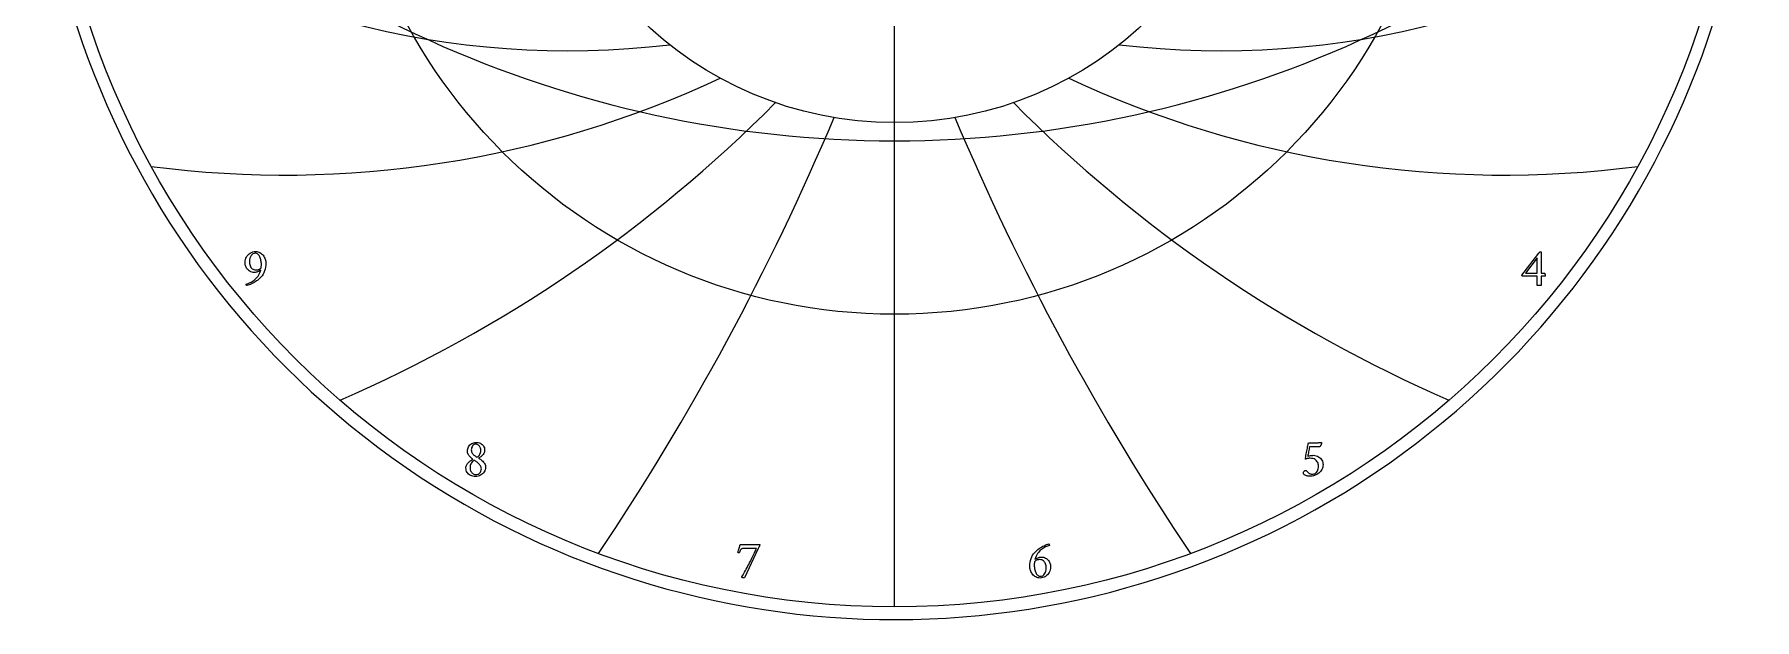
# Model space of a CAD drawing. Header units: millimetres. Extents: x -96 to 96, y -96 to 98.
# Drawn here: x -95.9 to 95.9, y -95.9 to -30.6 of the extents above; entities that cross this region are included whole.
import ezdxf

# ---------------------------------------------------------------- set-up
doc = ezdxf.new("R2010")
doc.units = ezdxf.units.MM
for name, color, linetype in [('CUT_OUTER', 1, 'Continuous'), ('ENGRAVE', 7, 'Continuous'), ('ENGRAVE_FINE', 8, 'Continuous'), ('TEXT', 5, 'Continuous')]:
    doc.layers.add(name, color=color, linetype=linetype)

msp = doc.modelspace()

# ---------------------------------------------------------------- linework, layer by layer
at = {"layer": 'CUT_OUTER'}
msp.add_arc((-0.0002, -0.0002), 95.9249, 159.960768, 87.804282, dxfattribs=at)
at = {"layer": 'ENGRAVE'}
for points in [[(0, -94.5), (0, 94.5)], [(0, -94.5), (0, -40.492)]]:
    msp.add_lwpolyline(points, dxfattribs=at)
for radius in [94.5, 61.8587, 40.492]:
    msp.add_circle((0, 0), radius, dxfattribs=at)
for centre, radius, start, end in [((-36.4408, 63.1173), 95.594, 233.336387, 276.831602), ((36.4408, 63.1173), 95.594, 263.168398, 306.663613), ((-67.9899, 67.9899), 114.3318, 262.507277, 295.128689), ((67.9899, 67.9899), 114.3318, 244.871311, 277.492723), ((-123.968, 71.573), 155.9399, 293.478679, 315.226287), ((123.968, 71.573), 155.9399, 224.773713, 246.521321), ((-275.2926, 73.7644), 291.6397, 326.181449, 337.055252), ((275.2926, 73.7644), 291.6397, 202.944748, 213.818551)]:
    msp.add_arc(centre, radius, start, end, dxfattribs=at)
at = {"layer": 'ENGRAVE_FINE'}
msp.add_arc((0, 83.1586), 125.6729, 221.240592, 318.759408, dxfattribs=at)
at = {"layer": 'TEXT'}
for points in [[(-72.2991, -58.5042), (-72.2035, -58.4714), (-72.1016, -58.4327), (-71.9934, -58.388), (-71.8788, -58.3373), (-71.7609, -58.2792), (-71.6426, -58.2121), (-71.5239, -58.1361), (-71.4049, -58.0512), (-71.2885, -57.956), (-71.1776, -57.8492), (-71.0724, -57.7309), (-70.9727, -57.6011), (-70.882, -57.4582), (-70.8035, -57.3008), (-70.7374, -57.1288), (-70.6836, -56.9424), (-70.7609, -57.0014), (-70.8438, -57.0534), (-70.9323, -57.0983), (-71.0264, -57.1361), (-71.1204, -57.1661), (-71.2089, -57.1875), (-71.2918, -57.2004), (-71.3691, -57.2047), (-71.515, -57.1976), (-71.6486, -57.1763), (-71.7698, -57.141), (-71.8788, -57.0914), (-71.9764, -57.0309), (-72.0636, -56.9625), (-72.1404, -56.8863), (-72.2067, -56.8023), (-72.2633, -56.7132), (-72.311, -56.6219), (-72.3498, -56.5284), (-72.3796, -56.4327), (-72.4017, -56.3382), (-72.4176, -56.2486), (-72.4271, -56.1639), (-72.4302, -56.0839), (-72.4204, -55.9234), (-72.3907, -55.7695), (-72.3414, -55.6223), (-72.2723, -55.4818), (-72.1864, -55.3513), (-72.0867, -55.2337), (-71.9733, -55.1292), (-71.846, -55.0377), (-71.7082, -54.9634), (-71.5629, -54.9103), (-71.4101, -54.8785), (-71.2499, -54.8678), (-71.1219, -54.8751), (-71.0003, -54.8969), (-70.885, -54.9332), (-70.776, -54.9841), (-70.6741, -55.0469), (-70.58, -55.119), (-70.4937, -55.2004), (-70.4153, -55.2911), (-70.3453, -55.3893), (-70.2842, -55.493), (-70.232, -55.6024), (-70.1888, -55.7173), (-70.1549, -55.8349), (-70.1307, -55.952), (-70.1161, -56.0689), (-70.1113, -56.1853), (-70.12, -56.4058), (-70.1463, -56.6205), (-70.1901, -56.8291), (-70.2514, -57.0318), (-70.3302, -57.2252), (-70.4265, -57.4059), (-70.5403, -57.5739), (-70.6717, -57.7293), (-70.7775, -57.8403), (-70.8922, -57.9468), (-71.0159, -58.0489), (-71.1486, -58.1465), (-71.2862, -58.2384), (-71.425, -58.3231), (-71.5649, -58.4008), (-71.7059, -58.4714), (-71.8451, -58.5342), (-71.9794, -58.5884), (-72.1089, -58.6341), (-72.2335, -58.6711), (-72.2525, -58.6667), (-72.2678, -58.6533), (-72.2793, -58.6309), (-72.2872, -58.5996), (-72.2924, -58.5668), (-72.2961, -58.54), (-72.2983, -58.5191), (-72.2991, -58.5042)], [(-70.6359, -56.686), (-70.6303, -56.638), (-70.6255, -56.5892), (-70.6214, -56.5396), (-70.618, -56.4893), (-70.6154, -56.4386), (-70.6135, -56.388), (-70.6124, -56.3373), (-70.612, -56.2866), (-70.6147, -56.1871), (-70.6225, -56.0854), (-70.6355, -55.9815), (-70.6538, -55.8753), (-70.6772, -55.7699), (-70.7059, -55.6681), (-70.7398, -55.5702), (-70.779, -55.4759), (-70.8237, -55.3878), (-70.8743, -55.3082), (-70.931, -55.2373), (-70.9936, -55.1748), (-71.0617, -55.124), (-71.1351, -55.0877), (-71.2138, -55.0659), (-71.2976, -55.0586), (-71.4289, -55.075), (-71.5487, -55.1242), (-71.6569, -55.2061), (-71.7536, -55.3209), (-71.8332, -55.4602), (-71.89, -55.616), (-71.9241, -55.7881), (-71.9354, -55.9766), (-71.931, -56.0972), (-71.9176, -56.2143), (-71.8952, -56.3282), (-71.8639, -56.4386), (-71.8226, -56.542), (-71.77, -56.6346), (-71.7063, -56.7164), (-71.6314, -56.7874), (-71.5446, -56.8447), (-71.4451, -56.8857), (-71.333, -56.9103), (-71.2082, -56.9185), (-71.1439, -56.9161), (-71.0763, -56.9088), (-71.0053, -56.8967), (-70.931, -56.8798), (-70.8555, -56.8531), (-70.7812, -56.812), (-70.708, -56.7563), (-70.6359, -56.686)], [(72.0487, -54.8857), (72.0709, -54.888), (72.0897, -54.8947), (72.1052, -54.9058), (72.1173, -54.9215), (72.1264, -54.9394), (72.1329, -54.9573), (72.1368, -54.9751), (72.1381, -54.993), (72.1381, -57.2881), (72.4839, -57.2881), (72.4984, -57.2926), (72.5122, -57.306), (72.5252, -57.3284), (72.5375, -57.3597), (72.548, -57.3969), (72.5554, -57.4372), (72.5599, -57.4804), (72.5614, -57.5266), (72.5603, -57.5571), (72.5569, -57.5832), (72.5513, -57.6048), (72.5435, -57.622), (72.1381, -57.622), (72.1381, -58.6413), (72.1357, -58.6423), (72.1284, -58.6451), (72.1163, -58.6497), (72.0994, -58.6562), (72.0716, -58.6628), (72.0271, -58.6674), (71.9658, -58.6702), (71.8878, -58.6711), (71.7965, -58.6682), (71.7313, -58.6592), (71.6922, -58.6443), (71.6791, -58.6234), (71.6791, -57.622), (70.0398, -57.622), (70.0258, -57.6121), (70.0137, -57.6003), (70.0034, -57.5867), (69.995, -57.5713), (69.9885, -57.5554), (69.9839, -57.5407), (69.9811, -57.5271), (69.9801, -57.5146), (71.8758, -55.0348), (71.8922, -55.0156), (71.9116, -54.9938), (71.934, -54.9694), (71.9593, -54.9424), (71.985, -54.9176), (72.0085, -54.8999), (72.0297, -54.8893), (72.0487, -54.8857)], [(71.6791, -55.5832), (70.3736, -57.2881), (71.6791, -57.2881)], [(-46.6709, -76.1579), (-46.5425, -76.1642), (-46.4198, -76.1832), (-46.3026, -76.2149), (-46.191, -76.2592), (-46.0876, -76.3155), (-45.995, -76.3829), (-45.9133, -76.4615), (-45.8423, -76.5513), (-45.7849, -76.6519), (-45.7439, -76.7629), (-45.7193, -76.8844), (-45.7111, -77.0163), (-45.7178, -77.1258), (-45.738, -77.2279), (-45.7715, -77.3225), (-45.8184, -77.4097), (-45.8749, -77.4902), (-45.9369, -77.5647), (-46.0045, -77.6333), (-46.0778, -77.6959), (-46.1528, -77.7532), (-46.226, -77.8062), (-46.2974, -77.8546), (-46.3669, -77.8986), (-46.3825, -77.9053), (-46.3877, -77.9135), (-46.3825, -77.9231), (-46.3669, -77.9343), (-46.2776, -77.9857), (-46.1888, -78.0446), (-46.1003, -78.1109), (-46.0122, -78.1847), (-45.928, -78.2644), (-45.8512, -78.3486), (-45.7819, -78.4373), (-45.7201, -78.5305), (-45.6692, -78.627), (-45.6329, -78.7257), (-45.6111, -78.8267), (-45.6038, -78.9299), (-45.6135, -79.0722), (-45.6426, -79.2071), (-45.691, -79.3345), (-45.7588, -79.4545), (-45.8425, -79.5646), (-45.9384, -79.6624), (-46.0466, -79.7479), (-46.1672, -79.8211), (-46.2963, -79.8798), (-46.4302, -79.9217), (-46.569, -79.9468), (-46.7126, -79.9552), (-46.8663, -79.9477), (-47.0114, -79.9254), (-47.148, -79.8881), (-47.276, -79.836), (-47.3928, -79.7704), (-47.4958, -79.6929), (-47.585, -79.6035), (-47.6605, -79.5021), (-47.7205, -79.3907), (-47.7633, -79.2711), (-47.789, -79.1433), (-47.7976, -79.0074), (-47.7924, -78.9142), (-47.7767, -78.8255), (-47.7506, -78.7413), (-47.7141, -78.6616), (-47.6698, -78.5863), (-47.6202, -78.5155), (-47.5655, -78.4492), (-47.5055, -78.3874), (-47.4427, -78.33), (-47.3795, -78.2771), (-47.316, -78.2287), (-47.2521, -78.1847), (-47.1908, -78.1448), (-47.1351, -78.1087), (-47.085, -78.0763), (-47.0405, -78.0476), (-47.0316, -78.039), (-47.0286, -78.0312), (-47.0316, -78.0241), (-47.0405, -78.0178), (-47.1014, -77.9781), (-47.1649, -77.9306), (-47.2311, -77.8753), (-47.2998, -77.8121), (-47.3673, -77.7423), (-47.4295, -77.6668), (-47.4865, -77.5858), (-47.5383, -77.4991), (-47.5813, -77.4075), (-47.612, -77.3114), (-47.6305, -77.2108), (-47.6366, -77.1057), (-47.6282, -76.9828), (-47.6031, -76.8643), (-47.5612, -76.7503), (-47.5025, -76.6407), (-47.43, -76.5385), (-47.3468, -76.4462), (-47.2527, -76.3641), (-47.1478, -76.292), (-47.0353, -76.2333), (-46.9183, -76.1914), (-46.7968, -76.1662), (-46.6709, -76.1579)], [(-46.7007, -76.3605), (-46.8011, -76.3725), (-46.8937, -76.4082), (-46.9785, -76.4678), (-47.0554, -76.5513), (-47.1193, -76.6512), (-47.1649, -76.7599), (-47.1923, -76.8777), (-47.2015, -77.0044), (-47.1949, -77.1104), (-47.1754, -77.2078), (-47.1428, -77.2967), (-47.0971, -77.3769), (-47.0425, -77.4494), (-46.9831, -77.5148), (-46.9189, -77.5731), (-46.8497, -77.6243), (-46.7804, -77.6702), (-46.7156, -77.7123), (-46.6553, -77.7506), (-46.5994, -77.7853), (-46.5927, -77.7879), (-46.5845, -77.7898), (-46.5748, -77.7909), (-46.5636, -77.7913), (-46.561, -77.7913), (-46.5591, -77.7913), (-46.558, -77.7913), (-46.5576, -77.7913), (-46.5491, -77.7909), (-46.5412, -77.7898), (-46.5342, -77.7879), (-46.5278, -77.7853), (-46.4429, -77.722), (-46.3669, -77.6512), (-46.2998, -77.5729), (-46.2417, -77.4872), (-46.1947, -77.3941), (-46.1612, -77.2935), (-46.1411, -77.1854), (-46.1344, -77.0699), (-46.1387, -76.9842), (-46.1515, -76.9), (-46.1729, -76.8173), (-46.2029, -76.7361), (-46.2408, -76.659), (-46.2857, -76.5886), (-46.3376, -76.5249), (-46.3967, -76.4678), (-46.4626, -76.4209), (-46.5353, -76.3874), (-46.6146, -76.3672), (-46.7007, -76.3605)], [(46.7007, -77.6005), (46.8671, -77.6102), (47.0204, -77.6392), (47.1607, -77.6877), (47.2879, -77.7555), (47.4017, -77.838), (47.5018, -77.9306), (47.588, -78.0332), (47.6605, -78.1459), (47.7179, -78.2646), (47.7588, -78.3851), (47.7834, -78.5075), (47.7916, -78.6318), (47.7836, -78.7773), (47.7596, -78.9157), (47.7195, -79.047), (47.6635, -79.1713), (47.5942, -79.2875), (47.5144, -79.3948), (47.4243, -79.4932), (47.3237, -79.5826), (47.2147, -79.6625), (47.0994, -79.7324), (46.9777, -79.7922), (46.8497, -79.8419), (46.7178, -79.8811), (46.5845, -79.909), (46.4496, -79.9258), (46.3132, -79.9314), (46.253, -79.9293), (46.1858, -79.9232), (46.1115, -79.9129), (46.0301, -79.8986), (45.9472, -79.8798), (45.8684, -79.8561), (45.7937, -79.8276), (45.7231, -79.7942), (45.7096, -79.7823), (45.6932, -79.7644), (45.6739, -79.7406), (45.6515, -79.7108), (45.6307, -79.6776), (45.6158, -79.6437), (45.6068, -79.6091), (45.6038, -79.5737), (45.6085, -79.5141), (45.6225, -79.4604), (45.6457, -79.4127), (45.6783, -79.371), (45.7169, -79.3371), (45.7581, -79.3129), (45.8019, -79.2983), (45.8482, -79.2935), (45.9047, -79.2993), (45.9548, -79.3166), (45.9986, -79.3455), (46.036, -79.3859), (46.0705, -79.4308), (46.1053, -79.4731), (46.1405, -79.5128), (46.1761, -79.5498), (46.2199, -79.5884), (46.2678, -79.6206), (46.3197, -79.6465), (46.3758, -79.6661), (46.4338, -79.6804), (46.4913, -79.6907), (46.5485, -79.6968), (46.6053, -79.6989), (46.683, -79.6935), (46.7611, -79.6773), (46.8395, -79.6502), (46.9183, -79.6124), (46.9941, -79.5621), (47.0636, -79.4977), (47.1268, -79.4191), (47.1836, -79.3263), (47.2305, -79.2181), (47.264, -79.093), (47.2842, -78.9513), (47.2909, -78.7927), (47.2851, -78.6994), (47.2678, -78.6042), (47.2389, -78.5072), (47.1985, -78.4082), (47.1454, -78.3121), (47.0785, -78.2234), (46.9978, -78.1422), (46.9034, -78.0685), (46.7935, -78.0072), (46.6664, -77.9634), (46.5222, -77.9371), (46.3609, -77.9284), (46.3091, -77.93), (46.2491, -77.9351), (46.181, -77.9435), (46.1046, -77.9552), (46.0297, -77.9692), (45.966, -77.9842), (45.9134, -78.0005), (45.8721, -78.0178), (45.8633, -78.0161), (45.8549, -78.0111), (45.8469, -78.0027), (45.8393, -77.991), (45.8328, -77.9774), (45.8281, -77.9634), (45.8253, -77.949), (45.8244, -77.9343), (45.8572, -77.7704), (45.89, -77.6065), (45.9228, -77.4425), (45.9555, -77.2786), (45.9878, -77.1174), (46.0189, -76.9619), (46.0489, -76.8119), (46.0778, -76.6675), (46.1044, -76.5325), (46.1277, -76.4105), (46.1476, -76.3015), (46.1642, -76.2055), (47.0226, -76.2055), (47.0826, -76.2048), (47.1433, -76.2026), (47.2048, -76.1988), (47.267, -76.1936), (47.327, -76.1875), (47.3818, -76.181), (47.4313, -76.1741), (47.4757, -76.1668), (47.5122, -76.1603), (47.5383, -76.1556), (47.5539, -76.1528), (47.5591, -76.1519), (47.5735, -76.1605), (47.5867, -76.1683), (47.5988, -76.1754), (47.6098, -76.1817), (47.6189, -76.1884), (47.6255, -76.1966), (47.6294, -76.2063), (47.6307, -76.2175), (47.6294, -76.23), (47.6255, -76.2495), (47.6189, -76.2762), (47.6098, -76.3099), (47.5983, -76.3481), (47.5845, -76.3881), (47.5684, -76.43), (47.5502, -76.4738), (47.5299, -76.517), (47.5077, -76.5573), (47.4837, -76.5945), (47.4578, -76.6288), (47.3952, -76.6348), (47.3266, -76.6407), (47.2521, -76.6467), (47.1716, -76.6526), (47.0845, -76.6579), (46.9898, -76.6616), (46.8877, -76.6638), (46.7782, -76.6646), (46.2894, -76.6646), (46.2627, -76.7963), (46.2365, -76.9291), (46.2106, -77.063), (46.1851, -77.1981), (46.1595, -77.332), (46.1336, -77.4626), (46.1074, -77.5899), (46.0807, -77.7138), (46.145, -77.6908), (46.2186, -77.6698), (46.3015, -77.6506), (46.3937, -77.6333), (46.4855, -77.6189), (46.5673, -77.6087), (46.639, -77.6025), (46.7007, -77.6005)], [(-46.7007, -79.7466), (-46.5649, -79.7354), (-46.4436, -79.7018), (-46.3369, -79.646), (-46.2447, -79.5677), (-46.1703, -79.4712), (-46.1172, -79.3606), (-46.0854, -79.2357), (-46.0748, -79.0968), (-46.0811, -79.0087), (-46.1001, -78.9232), (-46.1318, -78.8403), (-46.1761, -78.76), (-46.229, -78.6832), (-46.2864, -78.6109), (-46.3482, -78.5431), (-46.4146, -78.4798), (-46.482, -78.4215), (-46.5472, -78.3688), (-46.6102, -78.3216), (-46.6709, -78.2801), (-46.7249, -78.2451), (-46.7678, -78.2175), (-46.7994, -78.1974), (-46.8199, -78.1847), (-46.8311, -78.1795), (-46.8408, -78.1758), (-46.849, -78.1735), (-46.8557, -78.1728), (-46.8639, -78.1731), (-46.8706, -78.1743), (-46.8758, -78.1761), (-46.8795, -78.1787), (-46.9908, -78.2559), (-47.086, -78.3382), (-47.1651, -78.4258), (-47.2283, -78.5185), (-47.2765, -78.6195), (-47.311, -78.7316), (-47.3317, -78.855), (-47.3386, -78.9895), (-47.3326, -79.1044), (-47.3147, -79.2108), (-47.2849, -79.3086), (-47.2432, -79.3978), (-47.1923, -79.4777), (-47.1351, -79.5476), (-47.0716, -79.6074), (-47.0018, -79.6571), (-46.9282, -79.6963), (-46.8535, -79.7242), (-46.7776, -79.741), (-46.7007, -79.7466)], [(-15.4618, -87.5648), (-15.4041, -87.5642), (-15.3441, -87.5626), (-15.2819, -87.5598), (-15.2174, -87.5559), (-15.1586, -87.5519), (-15.1131, -87.5491), (-15.0811, -87.5475), (-15.0624, -87.5469), (-15.0468, -87.5503), (-15.0356, -87.5603), (-15.0289, -87.5771), (-15.0267, -87.6006), (-15.03, -87.6332), (-15.0401, -87.6714), (-15.0568, -87.7151), (-15.0803, -87.7645), (-15.1075, -87.8176), (-15.1355, -87.8725), (-15.1641, -87.9294), (-15.1936, -87.988), (-16.7256, -91.2608), (-16.7361, -91.2686), (-16.7495, -91.2742), (-16.7659, -91.2776), (-16.7852, -91.2787), (-16.8199, -91.2766), (-16.8583, -91.2705), (-16.9004, -91.2602), (-16.9462, -91.2459), (-16.9879, -91.2289), (-17.0177, -91.2109), (-17.0356, -91.1917), (-17.0416, -91.1714), (-16.9652, -91.0521), (-16.8851, -90.921), (-16.8013, -90.7779), (-16.7137, -90.6229), (-16.6237, -90.4597), (-16.5326, -90.2921), (-16.4404, -90.12), (-16.3471, -89.9433), (-16.2543, -89.7653), (-16.1638, -89.5887), (-16.0755, -89.4135), (-15.9894, -89.2399), (-15.9067, -89.0709), (-15.8285, -88.9098), (-15.7547, -88.7565), (-15.6854, -88.611), (-15.6217, -88.4765), (-15.5647, -88.3562), (-15.5144, -88.25), (-15.4708, -88.1579), (-15.4356, -88.0836), (-15.4104, -88.0305), (-15.3953, -87.9987), (-15.3903, -87.988), (-16.8687, -87.988), (-16.9499, -87.9948), (-17.0207, -88.0149), (-17.0811, -88.0484), (-17.131, -88.0953), (-17.1742, -88.1568), (-17.2145, -88.2339), (-17.2517, -88.3267), (-17.286, -88.4351), (-17.2927, -88.4508), (-17.3069, -88.462), (-17.3285, -88.4687), (-17.3575, -88.4709), (-17.3678, -88.4702), (-17.3806, -88.4679), (-17.3961, -88.4642), (-17.4142, -88.459), (-17.4322, -88.453), (-17.4477, -88.4471), (-17.4605, -88.4411), (-17.4708, -88.4351), (-17.4326, -88.3154), (-17.3955, -88.1945), (-17.3596, -88.0724), (-17.3247, -87.9493), (-17.2929, -87.8325), (-17.2659, -87.7295), (-17.2437, -87.6402), (-17.2264, -87.5648)], [(16.3441, -88.9478), (16.49, -88.9549), (16.6235, -88.9761), (16.7448, -89.0115), (16.8538, -89.0611), (16.9514, -89.1216), (17.0386, -89.19), (17.1154, -89.2662), (17.1817, -89.3502), (17.2385, -89.4392), (17.2867, -89.5305), (17.3264, -89.624), (17.3575, -89.7198), (17.381, -89.8142), (17.3978, -89.9039), (17.4078, -89.9886), (17.4112, -90.0685), (17.4013, -90.2267), (17.3717, -90.3793), (17.3223, -90.5262), (17.2532, -90.6676), (17.1675, -90.7995), (17.0684, -90.918), (16.9559, -91.0231), (16.83, -91.1147), (16.693, -91.1891), (16.5475, -91.2422), (16.3935, -91.274), (16.2308, -91.2846), (16.1029, -91.2774), (15.9812, -91.2556), (15.8659, -91.2192), (15.7569, -91.1684), (15.655, -91.1056), (15.5609, -91.0335), (15.4747, -90.9521), (15.3963, -90.8614), (15.326, -90.7632), (15.2644, -90.6594), (15.2113, -90.5501), (15.1668, -90.4352), (15.1315, -90.3176), (15.1064, -90.2004), (15.0913, -90.0836), (15.0863, -89.9672), (15.0952, -89.7466), (15.122, -89.532), (15.1668, -89.3234), (15.2293, -89.1207), (15.3091, -88.9273), (15.4052, -88.7466), (15.5177, -88.5786), (15.6466, -88.4232), (15.7549, -88.3122), (15.8709, -88.2056), (15.9948, -88.1035), (16.1265, -88.0059), (16.2629, -87.9139), (16.4007, -87.8286), (16.5401, -87.75), (16.6809, -87.6781), (16.8201, -87.6143), (16.9544, -87.5603), (17.0839, -87.516), (17.2085, -87.4813), (17.2275, -87.4856), (17.2428, -87.4985), (17.2543, -87.5199), (17.2621, -87.5499), (17.2674, -87.5817), (17.2711, -87.6088), (17.2733, -87.6309), (17.2741, -87.6483), (17.1785, -87.681), (17.0766, -87.7198), (16.9684, -87.7645), (16.8538, -87.8152), (16.7359, -87.8733), (16.6176, -87.9404), (16.4989, -88.0164), (16.3799, -88.1013), (16.2636, -88.1965), (16.1533, -88.3032), (16.049, -88.4215), (15.9507, -88.5514), (15.8609, -88.6943), (15.7823, -88.8517), (15.7148, -89.0236), (15.6586, -89.2101), (15.7383, -89.1511), (15.8225, -89.0991), (15.9112, -89.0542), (16.0043, -89.0164), (16.0971, -88.9864), (16.1846, -88.965), (16.267, -88.9521), (16.3441, -88.9478)], [(15.6109, -89.4664), (15.6053, -89.5145), (15.6004, -89.5633), (15.5963, -89.6129), (15.593, -89.6632), (15.5904, -89.7138), (15.5885, -89.7645), (15.5874, -89.8152), (15.587, -89.8659), (15.5896, -89.9653), (15.5975, -90.067), (15.6105, -90.171), (15.6288, -90.2772), (15.6524, -90.3826), (15.6817, -90.4843), (15.7165, -90.5823), (15.7569, -90.6766), (15.8029, -90.7647), (15.8545, -90.8442), (15.9117, -90.9152), (15.9745, -90.9776), (16.0427, -91.0285), (16.1161, -91.0648), (16.1947, -91.0866), (16.2785, -91.0939), (16.4123, -91.0775), (16.5334, -91.0283), (16.6418, -90.9463), (16.7376, -90.8316), (16.8158, -90.6922), (16.8717, -90.5365), (16.9052, -90.3644), (16.9164, -90.1758), (16.9117, -90.0529), (16.8978, -89.9344), (16.8745, -89.8204), (16.8419, -89.7109), (16.7992, -89.6088), (16.7458, -89.5171), (16.6815, -89.4359), (16.6064, -89.3651), (16.5196, -89.3077), (16.4201, -89.2667), (16.308, -89.2422), (16.1832, -89.234), (16.1189, -89.2364), (16.0513, -89.2436), (15.9803, -89.2557), (15.906, -89.2727), (15.8305, -89.2993), (15.7562, -89.3405), (15.683, -89.3962), (15.6109, -89.4664)]]:
    msp.add_lwpolyline(points, close=True, dxfattribs=at)

doc.saveas('drawing.dxf')
